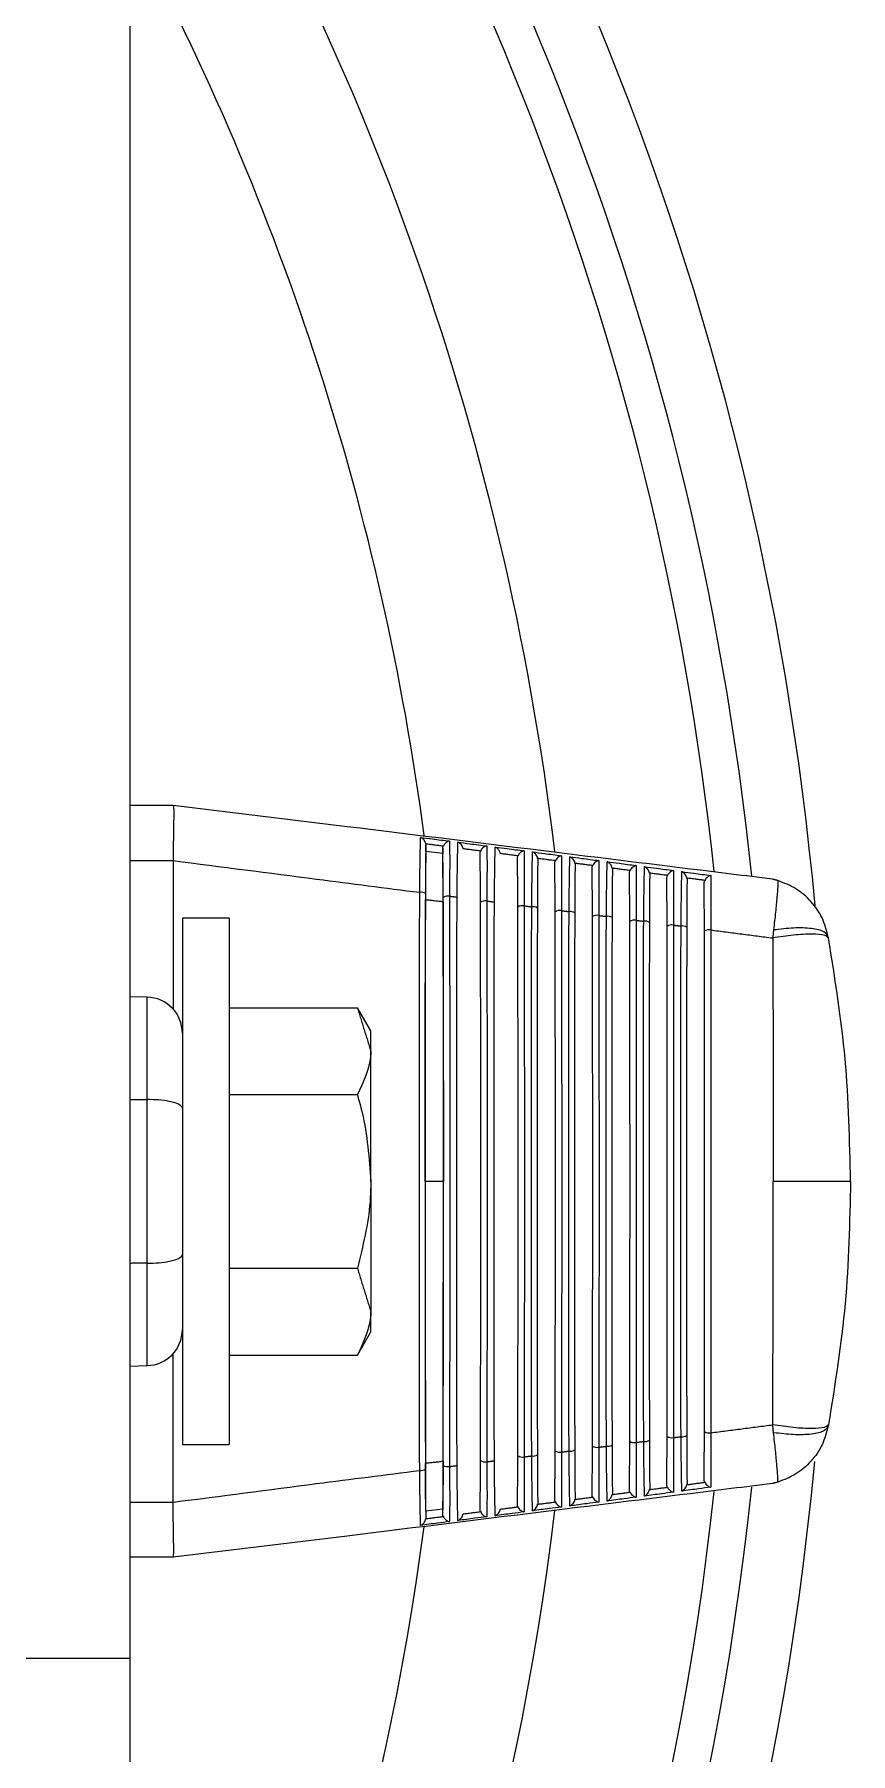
# Model space of a CAD drawing. Extents: x 11 to 120, y 2 to 94.
# Drawn here: x 117.741 to 119.097, y 39.568 to 42.426 of the extents above; entities that cross this region are included whole.
import ezdxf

# ---------------------------------------------------------------- set-up
doc = ezdxf.new("R2010")
doc.units = 0
doc.header["$MEASUREMENT"] = 0
doc.linetypes.add('SLD-Solid', pattern=[0])
doc.layers.add('OBJECT', color=7, linetype='CONTINUOUS')

msp = doc.modelspace()

# ---------------------------------------------------------------- linework, layer by layer
at = {"layer": 'OBJECT', "color": 7, "linetype": 'SLD-Solid', "lineweight": 15}
for p, q in [((117.8996, 48.6989), (117.8996, 39.7263)), ((117.9716, 41.1439), (117.8996, 41.1439)), ((117.9716, 41.1439), (117.9716, 41.1439)), ((118.2602, 41.1085), (117.9716, 41.1439)), ((118.391, 41.0674), (118.391, 41.0784)), ((118.4192, 41.0721), (118.4192, 41.0639)), ((117.8996, 41.0524), (117.9716, 41.0524)), ((117.9716, 41.0522), (117.9716, 40.8049)), ((118.4192, 41.0639), (118.391, 41.0674)), ((118.0646, 40.9564), (117.9866, 40.9564)), ((117.9866, 40.9564), (117.9866, 40.0814)), ((118.0646, 40.9564), (118.0646, 40.0814)), ((117.9282, 40.8252), (117.8996, 40.8259)), ((117.9282, 40.655), (117.9282, 40.8252)), ((118.0646, 40.8076), (118.2773, 40.8076)), ((118.2996, 40.7689), (118.2773, 40.8076)), ((118.2996, 40.7354), (118.2996, 40.7689)), ((118.2996, 40.5189), (118.2996, 40.7354)), ((117.9282, 40.3828), (117.9282, 40.655)), ((118.0646, 40.6632), (118.2773, 40.6632)), ((118.2996, 40.5189), (118.2996, 40.3024)), ((117.9282, 40.2127), (117.9282, 40.3828)), ((118.0646, 40.3746), (118.2773, 40.3746)), ((118.2996, 40.2689), (118.2996, 40.3024)), ((118.2773, 40.2302), (118.2996, 40.2689)), ((117.9716, 39.9856), (117.9716, 40.2329)), ((118.0646, 40.2302), (118.2773, 40.2302)), ((117.8996, 40.2119), (117.9282, 40.2127)), ((117.9866, 40.0814), (118.0646, 40.0814)), ((117.8996, 39.9855), (117.9716, 39.9855)), ((118.4192, 39.9739), (118.391, 39.9704)), ((118.391, 39.9704), (118.391, 39.9594)), ((118.4192, 39.9657), (118.4192, 39.9739)), ((118.2602, 39.9293), (117.9716, 39.8939)), ((117.9716, 39.8939), (117.8996, 39.8939)), ((117.9716, 39.8939), (117.9716, 39.8939)), ((117.7116, 39.7263), (117.8996, 39.7263)), ((117.8996, 39.7263), (117.8996, 39.5069))]:
    msp.add_line(p, q, dxfattribs=at)
for centre, radius, start, end in [((114.0116, 40.5189), 5.0469, 5.2128, 39.613), ((114.0116, 40.5189), 4.9469, 5.8957, 38.1921), ((114.0116, 40.5189), 4.8857, 6.053, 37.2704), ((114.0116, 40.5189), 4.6263, 6.8, 32.8163), ((114.0116, 40.5189), 4.4142, 7.4855, 28.2622), ((118.383, 40.9867), 0.0128, 54.9657, 99.4343), ((118.4278, 40.9786), 0.0146, 79.8673, 122.9847), ((118.4898, 40.9704), 0.0148, 79.9763, 122.5317), ((118.5518, 40.9622), 0.015, 80.0874, 122.0751), ((118.569, 40.9622), 0.0133, 56.3727, 99.1645), ((118.6138, 40.954), 0.0152, 80.2008, 121.6148), ((118.631, 40.954), 0.0135, 56.85, 99.0698), ((118.6757, 40.9458), 0.0154, 80.3164, 121.1508), ((118.693, 40.9459), 0.0136, 57.3315, 98.9726), ((118.7377, 40.9376), 0.0156, 80.4343, 120.683), ((118.7551, 40.9377), 0.0138, 57.8172, 98.8729), ((118.7997, 40.9294), 0.0158, 80.5544, 120.2115), ((118.8171, 40.9295), 0.014, 58.307, 98.7708), ((118.8617, 40.9211), 0.016, 80.6768, 119.7362), ((117.9266, 40.7652), 0.06, 0, 88.5), ((117.9266, 40.2726), 0.06, 271.5, 0), ((118.8617, 40.1167), 0.016, 240.2638, 279.3232), ((118.6138, 40.0838), 0.0152, 238.3852, 279.7992), ((118.631, 40.0838), 0.0135, 260.9302, 303.15), ((118.6757, 40.092), 0.0154, 238.8492, 279.6836), ((118.693, 40.092), 0.0136, 261.0274, 302.6685), ((118.7377, 40.1002), 0.0156, 239.317, 279.5657), ((118.7551, 40.1001), 0.0138, 261.1271, 302.1828), ((118.7997, 40.1084), 0.0158, 239.7885, 279.4456), ((118.8171, 40.1083), 0.014, 261.2292, 301.693), ((114.0116, 40.5189), 5.0469, 275.1971, 354.7076), ((118.4278, 40.0592), 0.0146, 237.0153, 280.1327), ((118.4898, 40.0674), 0.0148, 237.4683, 280.0237), ((118.5518, 40.0756), 0.015, 237.9249, 279.9126), ((118.569, 40.0756), 0.0133, 260.8355, 303.6273), ((118.383, 40.0511), 0.0128, 260.5657, 305.0343), ((114.0116, 40.5189), 4.9469, 275.8814, 354.1042), ((114.0116, 40.5189), 4.8857, 276.0436, 353.9454), ((114.0116, 40.5189), 4.6263, 276.797, 353.2042), ((114.0116, 40.5189), 4.4142, 277.4822, 352.5206)]:
    msp.add_arc(centre, radius, start, end, dxfattribs=at)
for centre, major_axis, start_param, end_param in [((118.4092, 40.5189), (0, 2.2176), 1.353401, 1.788192), ((118.401, 40.5189), (0, 2.217), 4.497874, 4.926904), ((118.463, 40.5189), (0, 2.2137), 4.501238, 4.923539), ((118.525, 40.5189), (0, 2.2105), 4.504611, 4.920167), ((118.5952, 40.5189), (0, 2.2078), 1.363514, 1.778079), ((118.587, 40.5189), (0, 2.2072), 4.507992, 4.916786), ((118.6572, 40.5189), (0, 2.2046), 1.366901, 1.774692), ((118.649, 40.5189), (0, 2.204), 4.511381, 4.913397), ((118.7192, 40.5189), (0, 2.2013), 1.370296, 1.771297), ((118.711, 40.5189), (0, 2.2007), 4.514778, 4.91), ((118.7812, 40.5189), (0, 2.1981), 1.373699, 1.767893), ((118.773, 40.5189), (0, 2.1975), 4.518183, 4.906595), ((118.8432, 40.5189), (0, 2.1948), 1.377111, 1.764481), ((118.835, 40.5189), (0, 2.1942), 4.521597, 4.903181)]:
    msp.add_ellipse(centre, major_axis=major_axis, ratio=0.008727, start_param=start_param, end_param=end_param, dxfattribs=at)
for points, knots in [([(117.9716, 41.1439), (117.9719, 41.1425), (117.9724, 41.1398), (117.9723, 41.119), (117.9715, 41.0893), (117.9716, 41.0644), (117.9716, 41.0524)], [0, 0, 0, 0, 0.253584, 0.507165, 0.760847, 1, 1, 1, 1]), ([(118.9667, 41.0212), (118.961, 41.0219), (118.9326, 41.0255), (118.8132, 41.0402), (118.5834, 41.0687), (118.3763, 41.0942), (118.2602, 41.1085)], [0, 0, 0, 0, 0.024148, 0.120739, 0.507103, 1, 1, 1, 1]), ([(118.3809, 40.9994), (118.3809, 41.0058), (118.3812, 41.0253), (118.3816, 41.0545), (118.382, 41.0775), (118.3822, 41.0874), (118.3823, 41.0901), (118.3823, 41.0908)], [0, 0, 0, 0, 0.147376, 0.444496, 0.741154, 0.940222, 1, 1, 1, 1]), ([(118.3823, 41.0908), (118.3889, 41.0899), (118.4049, 41.0878), (118.421, 41.0858), (118.4304, 41.0845)], [0, 0, 0, 0, 0.412557, 1, 1, 1, 1]), ([(118.3909, 41.0798), (118.3907, 41.0809), (118.3901, 41.0833), (118.3881, 41.0867), (118.3854, 41.0893), (118.3833, 41.0904), (118.3823, 41.0907), (118.3823, 41.0908)], [0, 0, 0, 0, 0.192792, 0.429646, 0.749305, 0.992256, 1, 1, 1, 1]), ([(118.391, 41.0784), (118.3909, 41.0735), (118.3907, 41.0638), (118.3904, 41.035), (118.3904, 41.0103), (118.3903, 40.9972)], [0, 0, 0, 0, 0.320862, 0.641681, 1, 1, 1, 1]), ([(118.3909, 41.0798), (118.3909, 41.0798), (118.3909, 41.0793), (118.391, 41.0789), (118.391, 41.0784)], [0, 0, 0, 0, 0.020265, 1, 1, 1, 1]), ([(118.4192, 41.0721), (118.4193, 41.0733), (118.4194, 41.0747), (118.4199, 41.0759), (118.42, 41.0761)], [0, 0, 0, 0, 0.904059, 1, 1, 1, 1]), ([(118.4199, 40.9908), (118.4198, 41.0027), (118.4198, 41.0264), (118.4195, 41.056), (118.4193, 41.0666), (118.4192, 41.0721)], [0, 0, 0, 0, 0.327832, 0.655734, 1, 1, 1, 1]), ([(118.4304, 41.0845), (118.4304, 41.0845), (118.4292, 41.0844), (118.4269, 41.0837), (118.4238, 41.0817), (118.4214, 41.079), (118.4204, 41.077), (118.42, 41.0761)], [0, 0, 0, 0, 0.007977, 0.2991, 0.602917, 0.800702, 1, 1, 1, 1]), ([(118.4304, 41.0845), (118.4304, 41.0839), (118.4305, 41.0816), (118.4306, 41.073), (118.4307, 41.0529), (118.4306, 41.023), (118.4304, 41.0015), (118.4304, 40.993)], [0, 0, 0, 0, 0.059553, 0.208066, 0.505163, 0.802607, 1, 1, 1, 1]), ([(118.4429, 40.9914), (118.4429, 40.9978), (118.4432, 41.0173), (118.4436, 41.0466), (118.444, 41.0694), (118.4442, 41.0793), (118.4443, 41.0821), (118.4443, 41.0827)], [0, 0, 0, 0, 0.148954, 0.449261, 0.7491, 0.940502, 1, 1, 1, 1]), ([(118.4443, 41.0827), (118.4509, 41.0819), (118.4669, 41.0798), (118.483, 41.0777), (118.4924, 41.0765)], [0, 0, 0, 0, 0.412528, 1, 1, 1, 1]), ([(118.4529, 41.0718), (118.4526, 41.0729), (118.4521, 41.0753), (118.4499, 41.0788), (118.4473, 41.0813), (118.4452, 41.0824), (118.4443, 41.0827), (118.4443, 41.0827)], [0, 0, 0, 0, 0.197188, 0.440796, 0.768919, 0.992188, 1, 1, 1, 1]), ([(118.4924, 41.0765), (118.4924, 41.0765), (118.4913, 41.0764), (118.489, 41.0757), (118.486, 41.0737), (118.4835, 41.071), (118.4825, 41.069), (118.482, 41.068)], [0, 0, 0, 0, 0.00806, 0.282725, 0.593802, 0.796123, 1, 1, 1, 1]), ([(118.4924, 41.0765), (118.4924, 41.0758), (118.4925, 41.0734), (118.4926, 41.0645), (118.4927, 41.044), (118.4926, 41.0142), (118.4924, 40.9931), (118.4924, 40.985)], [0, 0, 0, 0, 0.059276, 0.209421, 0.509831, 0.810598, 1, 1, 1, 1]), ([(118.5049, 40.9833), (118.505, 40.9898), (118.5052, 41.0093), (118.5056, 41.0386), (118.506, 41.0613), (118.5062, 41.0712), (118.5063, 41.074), (118.5063, 41.0747)], [0, 0, 0, 0, 0.150605, 0.454244, 0.75741, 0.940779, 1, 1, 1, 1]), ([(118.5063, 41.0747), (118.5129, 41.0738), (118.5289, 41.0717), (118.545, 41.0696), (118.5544, 41.0684)], [0, 0, 0, 0, 0.412497, 1, 1, 1, 1]), ([(118.5148, 41.0638), (118.5146, 41.0649), (118.514, 41.0673), (118.5118, 41.0708), (118.5091, 41.0733), (118.5071, 41.0744), (118.5063, 41.0747), (118.5063, 41.0747)], [0, 0, 0, 0, 0.201835, 0.452547, 0.789382, 0.992117, 1, 1, 1, 1]), ([(117.9716, 41.0522), (118.0509, 41.0419), (118.1873, 41.0243), (118.3238, 41.0067), (118.3809, 40.9994)], [0, 0, 0, 0, 0.581449, 1, 1, 1, 1]), ([(118.391, 41.0674), (118.3909, 41.0599), (118.3907, 41.0448), (118.3905, 41.0147), (118.3905, 40.9946), (118.3904, 40.9873)], [0, 0, 0, 0, 0.390004, 0.779955, 1, 1, 1, 1]), ([(118.4197, 40.9841), (118.4197, 40.997), (118.4196, 41.0229), (118.4194, 41.0493), (118.4193, 41.0602), (118.4192, 41.0639)], [0, 0, 0, 0, 0.396562, 0.793191, 1, 1, 1, 1]), ([(118.4812, 41.0639), (118.4813, 41.0651), (118.4814, 41.0666), (118.482, 41.0679), (118.482, 41.068)], [0, 0, 0, 0, 0.873708, 1, 1, 1, 1]), ([(118.4818, 40.9829), (118.4818, 40.9947), (118.4817, 41.0185), (118.4815, 41.0478), (118.4813, 41.0585), (118.4812, 41.0639)], [0, 0, 0, 0, 0.331872, 0.663815, 1, 1, 1, 1]), ([(118.5432, 41.0557), (118.5433, 41.0569), (118.5435, 41.0584), (118.544, 41.0598), (118.5441, 41.06)], [0, 0, 0, 0, 0.845441, 1, 1, 1, 1]), ([(118.5438, 40.9749), (118.5438, 40.9868), (118.5437, 41.0106), (118.5435, 41.0395), (118.5433, 41.0503), (118.5432, 41.0557)], [0, 0, 0, 0, 0.336123, 0.672318, 1, 1, 1, 1]), ([(118.5544, 41.0684), (118.5544, 41.0684), (118.5536, 41.0683), (118.5515, 41.0678), (118.5486, 41.066), (118.5457, 41.0632), (118.5446, 41.061), (118.5441, 41.06)], [0, 0, 0, 0, 0.00815, 0.206907, 0.537753, 0.791262, 1, 1, 1, 1]), ([(118.5544, 41.0684), (118.5544, 41.0677), (118.5545, 41.0651), (118.5546, 41.056), (118.5547, 41.0351), (118.5546, 41.0053), (118.5544, 40.9847), (118.5544, 40.977)], [0, 0, 0, 0, 0.059002, 0.210856, 0.514734, 0.81898, 1, 1, 1, 1]), ([(118.5669, 40.9753), (118.567, 40.9818), (118.5672, 41.0014), (118.5676, 41.0307), (118.568, 41.0531), (118.5682, 41.063), (118.5683, 41.0659), (118.5683, 41.0666)], [0, 0, 0, 0, 0.152333, 0.459461, 0.766109, 0.941054, 1, 1, 1, 1]), ([(118.5683, 41.0666), (118.5749, 41.0657), (118.5909, 41.0636), (118.607, 41.0615), (118.6164, 41.0603)], [0, 0, 0, 0, 0.412464, 1, 1, 1, 1]), ([(118.5768, 41.0557), (118.5765, 41.0568), (118.5759, 41.0593), (118.5736, 41.0628), (118.571, 41.0653), (118.569, 41.0663), (118.5683, 41.0666), (118.5683, 41.0666)], [0, 0, 0, 0, 0.206748, 0.464933, 0.810722, 0.992044, 1, 1, 1, 1]), ([(118.577, 41.0538), (118.5769, 41.0484), (118.5767, 41.0375), (118.5765, 41.0086), (118.5764, 40.9851), (118.5764, 40.9733)], [0, 0, 0, 0, 0.333137, 0.666224, 1, 1, 1, 1]), ([(118.5768, 41.0557), (118.5768, 41.0556), (118.5769, 41.055), (118.577, 41.0543), (118.577, 41.0538)], [0, 0, 0, 0, 0.214161, 1, 1, 1, 1]), ([(118.6052, 41.0474), (118.6053, 41.0487), (118.6055, 41.0502), (118.606, 41.0516), (118.6061, 41.0519)], [0, 0, 0, 0, 0.81911, 1, 1, 1, 1]), ([(118.6058, 40.9669), (118.6058, 40.9788), (118.6057, 41.0027), (118.6055, 41.0313), (118.6053, 41.0422), (118.6052, 41.0474)], [0, 0, 0, 0, 0.340601, 0.681276, 1, 1, 1, 1]), ([(118.6164, 41.0603), (118.6164, 41.0603), (118.6157, 41.0602), (118.6137, 41.0596), (118.6108, 41.058), (118.6079, 41.0551), (118.6067, 41.0529), (118.6061, 41.0519)], [0, 0, 0, 0, 0.008242, 0.187016, 0.525647, 0.786187, 1, 1, 1, 1]), ([(118.6164, 41.0603), (118.6164, 41.0595), (118.6165, 41.0568), (118.6166, 41.0474), (118.6166, 41.0261), (118.6165, 40.9965), (118.6164, 40.9762), (118.6163, 40.9689)], [0, 0, 0, 0, 0.058731, 0.212374, 0.519887, 0.827777, 1, 1, 1, 1]), ([(118.6289, 40.9673), (118.629, 40.9738), (118.6292, 40.9934), (118.6296, 41.0228), (118.63, 41.045), (118.6302, 41.0549), (118.6303, 41.0577), (118.6303, 41.0585)], [0, 0, 0, 0, 0.154143, 0.464926, 0.775223, 0.941326, 1, 1, 1, 1]), ([(118.6303, 41.0585), (118.6369, 41.0576), (118.6529, 41.0555), (118.669, 41.0534), (118.6784, 41.0521)], [0, 0, 0, 0, 0.41243, 1, 1, 1, 1]), ([(118.6388, 41.0476), (118.6385, 41.0488), (118.6378, 41.0513), (118.6354, 41.0548), (118.6328, 41.0572), (118.6309, 41.0582), (118.6303, 41.0584), (118.6303, 41.0585)], [0, 0, 0, 0, 0.211945, 0.477991, 0.832968, 0.991967, 1, 1, 1, 1]), ([(118.639, 41.0456), (118.6389, 41.0399), (118.6387, 41.0287), (118.6385, 40.9997), (118.6384, 40.9766), (118.6384, 40.9653)], [0, 0, 0, 0, 0.337675, 0.675297, 1, 1, 1, 1]), ([(118.6388, 41.0476), (118.6388, 41.0475), (118.6389, 41.0468), (118.639, 41.0461), (118.639, 41.0456)], [0, 0, 0, 0, 0.25744, 1, 1, 1, 1]), ([(118.6672, 41.0391), (118.6673, 41.0404), (118.6675, 41.042), (118.6681, 41.0435), (118.6682, 41.0438)], [0, 0, 0, 0, 0.794582, 1, 1, 1, 1]), ([(118.6784, 41.0521), (118.6784, 41.0521), (118.6777, 41.052), (118.6758, 41.0515), (118.673, 41.0499), (118.67, 41.047), (118.6688, 41.0448), (118.6682, 41.0438)], [0, 0, 0, 0, 0.008339, 0.166404, 0.51297, 0.780848, 1, 1, 1, 1]), ([(118.6784, 41.0521), (118.6784, 41.0513), (118.6785, 41.0485), (118.6786, 41.0388), (118.6786, 41.017), (118.6785, 40.9875), (118.6784, 40.9677), (118.6783, 40.9609)], [0, 0, 0, 0, 0.058463, 0.213983, 0.525307, 0.837021, 1, 1, 1, 1]), ([(118.6909, 40.9593), (118.691, 40.9658), (118.6912, 40.9854), (118.6916, 41.0148), (118.692, 41.0368), (118.6922, 41.0467), (118.6923, 41.0495), (118.6923, 41.0503)], [0, 0, 0, 0, 0.156042, 0.470658, 0.784781, 0.941595, 1, 1, 1, 1]), ([(118.6923, 41.0503), (118.6989, 41.0494), (118.7149, 41.0473), (118.731, 41.0452), (118.7404, 41.0439)], [0, 0, 0, 0, 0.412394, 1, 1, 1, 1]), ([(118.7008, 41.0395), (118.7004, 41.0406), (118.6997, 41.0432), (118.6973, 41.0468), (118.6947, 41.0491), (118.6929, 41.05), (118.6923, 41.0503), (118.6923, 41.0503)], [0, 0, 0, 0, 0.217446, 0.491759, 0.85615, 0.991886, 1, 1, 1, 1]), ([(118.7404, 41.0439), (118.7404, 41.0439), (118.7398, 41.0438), (118.738, 41.0433), (118.7352, 41.0417), (118.7321, 41.0389), (118.7309, 41.0366), (118.7303, 41.0356)], [0, 0, 0, 0, 0.00844, 0.145047, 0.499694, 0.77523, 1, 1, 1, 1]), ([(118.7404, 41.0439), (118.7404, 41.0431), (118.7405, 41.0402), (118.7406, 41.0301), (118.7406, 41.0079), (118.7405, 40.9786), (118.7404, 40.9592), (118.7403, 40.9529)], [0, 0, 0, 0, 0.058198, 0.215687, 0.531014, 0.846742, 1, 1, 1, 1]), ([(118.6678, 40.9589), (118.6678, 40.9709), (118.6677, 40.9947), (118.6675, 41.023), (118.6673, 41.0339), (118.6672, 41.0391)], [0, 0, 0, 0, 0.345325, 0.690725, 1, 1, 1, 1]), ([(118.701, 41.0373), (118.7009, 41.0314), (118.7007, 41.0198), (118.7005, 40.9908), (118.7004, 40.9682), (118.7004, 40.9573)], [0, 0, 0, 0, 0.342466, 0.684876, 1, 1, 1, 1]), ([(118.7008, 41.0395), (118.7008, 41.0393), (118.7009, 41.0385), (118.701, 41.0378), (118.701, 41.0373)], [0, 0, 0, 0, 0.293665, 1, 1, 1, 1]), ([(118.7292, 41.0307), (118.7293, 41.032), (118.7295, 41.0337), (118.7301, 41.0353), (118.7303, 41.0356)], [0, 0, 0, 0, 0.771743, 1, 1, 1, 1]), ([(118.7298, 40.951), (118.7298, 40.9629), (118.7297, 40.9868), (118.7295, 41.0148), (118.7293, 41.0257), (118.7292, 41.0307)], [0, 0, 0, 0, 0.350315, 0.700707, 1, 1, 1, 1]), ([(118.7529, 40.9513), (118.753, 40.9578), (118.7532, 40.9774), (118.7536, 41.0069), (118.754, 41.0287), (118.7542, 41.0384), (118.7543, 41.0413), (118.7543, 41.0421)], [0, 0, 0, 0, 0.158035, 0.476676, 0.794816, 0.941861, 1, 1, 1, 1]), ([(118.7543, 41.0421), (118.7609, 41.0412), (118.7769, 41.039), (118.793, 41.0369), (118.8024, 41.0357)], [0, 0, 0, 0, 0.412356, 1, 1, 1, 1]), ([(118.7627, 41.0313), (118.7624, 41.0325), (118.7616, 41.0351), (118.7591, 41.0387), (118.7565, 41.0409), (118.7548, 41.0418), (118.7543, 41.042), (118.7543, 41.0421)], [0, 0, 0, 0, 0.223273, 0.506281, 0.880299, 0.991802, 1, 1, 1, 1]), ([(118.763, 41.0289), (118.7629, 41.0229), (118.7627, 41.0109), (118.7625, 40.9819), (118.7624, 40.9597), (118.7624, 40.9493)], [0, 0, 0, 0, 0.347531, 0.695003, 1, 1, 1, 1]), ([(118.7627, 41.0313), (118.7628, 41.0311), (118.7629, 41.0303), (118.763, 41.0294), (118.763, 41.0289)], [0, 0, 0, 0, 0.324163, 1, 1, 1, 1]), ([(118.7912, 41.0223), (118.7913, 41.0237), (118.7915, 41.0254), (118.7922, 41.027), (118.7924, 41.0274)], [0, 0, 0, 0, 0.750494, 1, 1, 1, 1]), ([(118.7918, 40.943), (118.7917, 40.9549), (118.7917, 40.9788), (118.7915, 41.0065), (118.7913, 41.0174), (118.7912, 41.0223)], [0, 0, 0, 0, 0.355595, 0.711266, 1, 1, 1, 1]), ([(118.8024, 41.0357), (118.8024, 41.0356), (118.8019, 41.0356), (118.8002, 41.0351), (118.7974, 41.0336), (118.7943, 41.0307), (118.793, 41.0284), (118.7924, 41.0274)], [0, 0, 0, 0, 0.008547, 0.122921, 0.485786, 0.769314, 1, 1, 1, 1]), ([(118.8024, 41.0357), (118.8024, 41.0348), (118.8025, 41.0317), (118.8026, 41.0214), (118.8026, 40.9988), (118.8025, 40.9696), (118.8023, 40.9507), (118.8023, 40.9449)], [0, 0, 0, 0, 0.057936, 0.217495, 0.537029, 0.856977, 1, 1, 1, 1]), ([(118.815, 40.9433), (118.815, 40.9498), (118.8153, 40.9694), (118.8156, 40.999), (118.816, 41.0205), (118.8162, 41.0302), (118.8163, 41.033), (118.8163, 41.0338)], [0, 0, 0, 0, 0.16013, 0.483001, 0.805363, 0.942123, 1, 1, 1, 1]), ([(118.8163, 41.0338), (118.8229, 41.0329), (118.8389, 41.0308), (118.855, 41.0286), (118.8644, 41.0273)], [0, 0, 0, 0, 0.412316, 1, 1, 1, 1]), ([(118.8247, 41.0231), (118.8243, 41.0243), (118.8235, 41.0269), (118.8209, 41.0306), (118.8183, 41.0327), (118.8167, 41.0336), (118.8163, 41.0338), (118.8163, 41.0338)], [0, 0, 0, 0, 0.229448, 0.521602, 0.905447, 0.991713, 1, 1, 1, 1]), ([(118.825, 41.0205), (118.8249, 41.0143), (118.8247, 41.0019), (118.8245, 40.9729), (118.8245, 40.9512), (118.8244, 40.9414)], [0, 0, 0, 0, 0.352894, 0.705727, 1, 1, 1, 1]), ([(118.8247, 41.0231), (118.8247, 41.0228), (118.8249, 41.0219), (118.825, 41.0211), (118.825, 41.0205)], [0, 0, 0, 0, 0.349939, 1, 1, 1, 1]), ([(118.8532, 41.0139), (118.8533, 41.0152), (118.8535, 41.0171), (118.8542, 41.0187), (118.8544, 41.0192)], [0, 0, 0, 0, 0.73075, 1, 1, 1, 1]), ([(118.8538, 40.935), (118.8537, 40.947), (118.8537, 40.9709), (118.8535, 40.9982), (118.8533, 41.0091), (118.8532, 41.0139)], [0, 0, 0, 0, 0.361189, 0.722456, 1, 1, 1, 1]), ([(118.8644, 41.0273), (118.8644, 41.0273), (118.864, 41.0273), (118.8623, 41.0268), (118.8596, 41.0253), (118.8564, 41.0225), (118.8551, 41.0202), (118.8544, 41.0192)], [0, 0, 0, 0, 0.008659, 0.099997, 0.471213, 0.763081, 1, 1, 1, 1]), ([(118.8644, 41.0273), (118.8644, 41.0265), (118.8645, 41.0233), (118.8646, 41.0126), (118.8646, 40.9896), (118.8645, 40.9606), (118.8643, 40.9422), (118.8643, 40.9369)], [0, 0, 0, 0, 0.057678, 0.219414, 0.543377, 0.867765, 1, 1, 1, 1]), ([(118.3809, 40.0384), (118.3808, 40.045), (118.3808, 40.0775), (118.3805, 40.2153), (118.3804, 40.4391), (118.3804, 40.7293), (118.3807, 40.9089), (118.3809, 40.9994)], [0, 0, 0, 0, 0.020664, 0.10333, 0.434805, 0.715264, 1, 1, 1, 1]), ([(118.39, 40.5189), (118.39, 40.5977), (118.3901, 40.7552), (118.3903, 40.91), (118.3904, 40.9873)], [0, 0, 0, 0, 0.500491, 1, 1, 1, 1]), ([(118.4304, 40.993), (118.4304, 40.9864), (118.4305, 40.9539), (118.4307, 40.816), (118.4309, 40.5943), (118.4308, 40.3085), (118.4305, 40.1332), (118.4304, 40.0448)], [0, 0, 0, 0, 0.020946, 0.104745, 0.440757, 0.718361, 1, 1, 1, 1]), ([(118.4429, 40.0465), (118.4429, 40.053), (118.4428, 40.0856), (118.4426, 40.2234), (118.4424, 40.4446), (118.4425, 40.7293), (118.4427, 40.9036), (118.4429, 40.9914)], [0, 0, 0, 0, 0.021019, 0.105105, 0.442277, 0.719147, 1, 1, 1, 1]), ([(118.4197, 40.9841), (118.4199, 40.8908), (118.4201, 40.7369), (118.4202, 40.5805), (118.4202, 40.5189)], [0, 0, 0, 0, 0.605766, 1, 1, 1, 1]), ([(118.4924, 40.985), (118.4924, 40.9784), (118.4924, 40.9458), (118.4927, 40.8079), (118.4928, 40.5888), (118.4928, 40.3085), (118.4925, 40.1384), (118.4924, 40.0528)], [0, 0, 0, 0, 0.021311, 0.106567, 0.448429, 0.72234, 1, 1, 1, 1]), ([(118.5049, 40.0545), (118.5049, 40.061), (118.5048, 40.0936), (118.5046, 40.2316), (118.5044, 40.4502), (118.5045, 40.7293), (118.5047, 40.8983), (118.5049, 40.9833)], [0, 0, 0, 0, 0.021386, 0.106942, 0.450006, 0.723153, 1, 1, 1, 1]), ([(118.5544, 40.977), (118.5544, 40.9704), (118.5544, 40.9378), (118.5546, 40.7997), (118.5548, 40.5832), (118.5547, 40.3085), (118.5545, 40.1438), (118.5544, 40.0609)], [0, 0, 0, 0, 0.021688, 0.108454, 0.456371, 0.726448, 1, 1, 1, 1]), ([(118.5669, 40.0625), (118.5669, 40.069), (118.5668, 40.1016), (118.5666, 40.2397), (118.5664, 40.4557), (118.5665, 40.7293), (118.5668, 40.893), (118.5669, 40.9753)], [0, 0, 0, 0, 0.021766, 0.108843, 0.458007, 0.72729, 1, 1, 1, 1]), ([(118.6163, 40.9689), (118.6164, 40.9624), (118.6164, 40.9297), (118.6166, 40.7916), (118.6168, 40.5777), (118.6167, 40.3085), (118.6165, 40.1491), (118.6163, 40.0689)], [0, 0, 0, 0, 0.022079, 0.110408, 0.464595, 0.730691, 1, 1, 1, 1]), ([(118.6289, 40.0705), (118.6289, 40.077), (118.6288, 40.1097), (118.6286, 40.2478), (118.6285, 40.4612), (118.6285, 40.7293), (118.6288, 40.8877), (118.6289, 40.9673)], [0, 0, 0, 0, 0.02216, 0.110811, 0.466294, 0.731564, 1, 1, 1, 1]), ([(118.6783, 40.9609), (118.6783, 40.9544), (118.6784, 40.9217), (118.6786, 40.7835), (118.6788, 40.5722), (118.6787, 40.3085), (118.6784, 40.1544), (118.6783, 40.0769)], [0, 0, 0, 0, 0.022484, 0.112433, 0.473117, 0.735079, 1, 1, 1, 1]), ([(118.6909, 40.0785), (118.6909, 40.085), (118.6909, 40.1177), (118.6906, 40.2559), (118.6905, 40.4668), (118.6906, 40.7293), (118.6908, 40.8824), (118.6909, 40.9593)], [0, 0, 0, 0, 0.022568, 0.112852, 0.474884, 0.735984, 1, 1, 1, 1]), ([(118.7403, 40.9529), (118.7403, 40.9464), (118.7404, 40.9137), (118.7406, 40.7754), (118.7407, 40.5667), (118.7406, 40.3085), (118.7404, 40.1597), (118.7403, 40.0849)], [0, 0, 0, 0, 0.022904, 0.114532, 0.481954, 0.739618, 1, 1, 1, 1]), ([(118.7529, 40.0865), (118.7529, 40.0931), (118.7529, 40.1258), (118.7527, 40.2641), (118.7525, 40.4723), (118.7526, 40.7293), (118.7528, 40.877), (118.7529, 40.9513)], [0, 0, 0, 0, 0.022991, 0.114968, 0.483791, 0.740558, 1, 1, 1, 1]), ([(118.8023, 40.9449), (118.8023, 40.9384), (118.8024, 40.9056), (118.8026, 40.7673), (118.8027, 40.5611), (118.8026, 40.3085), (118.8024, 40.165), (118.8023, 40.0929)], [0, 0, 0, 0, 0.023339, 0.11671, 0.491124, 0.744318, 1, 1, 1, 1]), ([(118.815, 40.0945), (118.8149, 40.1011), (118.8149, 40.1338), (118.8147, 40.2722), (118.8146, 40.4778), (118.8146, 40.7293), (118.8148, 40.8717), (118.815, 40.9433)], [0, 0, 0, 0, 0.02343, 0.117164, 0.493036, 0.745294, 1, 1, 1, 1]), ([(118.8643, 40.9369), (118.8643, 40.9304), (118.8643, 40.8976), (118.8645, 40.7592), (118.8647, 40.5556), (118.8646, 40.3085), (118.8644, 40.1703), (118.8643, 40.1009)], [0, 0, 0, 0, 0.023792, 0.118973, 0.500646, 0.749188, 1, 1, 1, 1]), ([(119.06, 40.9232), (119.0584, 40.925), (119.0551, 40.9287), (119.0337, 40.9304), (119.003, 40.9289), (118.9789, 40.9253), (118.9672, 40.9236)], [0, 0, 0, 0, 0.24117, 0.5, 0.75883, 1, 1, 1, 1]), ([(119.0595, 40.9256), (119.0578, 40.9286), (119.0542, 40.9347), (119.0331, 40.9398), (119.0033, 40.9409), (118.9799, 40.9381), (118.9686, 40.9368)], [0, 0, 0, 0, 0.241561, 0.5, 0.758439, 1, 1, 1, 1]), ([(118.9672, 40.9236), (118.9675, 40.8571), (118.9681, 40.723), (118.9682, 40.5873), (118.9682, 40.5189)], [0, 0, 0, 0, 0.496376, 1, 1, 1, 1]), ([(118.2996, 40.7354), (118.2996, 40.7337), (118.2993, 40.7093), (118.2879, 40.6854), (118.2773, 40.6632)], [0, 0, 0, 0, 0.070214, 1, 1, 1, 1]), ([(117.9866, 40.6402), (117.9866, 40.6402), (117.9866, 40.6414), (117.9853, 40.6442), (117.9786, 40.6484), (117.9653, 40.652), (117.948, 40.6545), (117.9348, 40.6548), (117.9282, 40.655)], [0, 0, 0, 0, 0.004673, 0.146673, 0.365341, 0.578501, 0.789207, 1, 1, 1, 1]), ([(118.2773, 40.6632), (118.28, 40.6533), (118.2932, 40.6063), (118.2968, 40.5575), (118.2996, 40.5189)], [0, 0, 0, 0, 0.211001, 1, 1, 1, 1]), ([(118.2996, 40.5189), (118.2994, 40.5076), (118.2983, 40.4587), (118.2864, 40.4111), (118.2773, 40.3746)], [0, 0, 0, 0, 0.231849, 1, 1, 1, 1]), ([(118.39, 40.5189), (118.39, 40.4401), (118.3901, 40.2826), (118.3903, 40.1278), (118.3904, 40.0505)], [0, 0, 0, 0, 0.500491, 1, 1, 1, 1]), ([(118.4197, 40.0537), (118.4199, 40.147), (118.4201, 40.301), (118.4202, 40.4573), (118.4202, 40.5189)], [0, 0, 0, 0, 0.605766, 1, 1, 1, 1]), ([(118.9672, 40.1142), (118.9675, 40.1807), (118.9681, 40.3148), (118.9682, 40.4505), (118.9682, 40.5189)], [0, 0, 0, 0, 0.496376, 1, 1, 1, 1]), ([(119.0966, 40.5189), (119.0948, 40.5189), (119.0912, 40.5189), (119.0617, 40.5189), (119.0187, 40.5189), (118.9846, 40.5189), (118.9682, 40.5189)], [0, 0, 0, 0, 0.240773, 0.5, 0.759227, 1, 1, 1, 1]), ([(117.9282, 40.3828), (117.9348, 40.383), (117.948, 40.3833), (117.9653, 40.3858), (117.9786, 40.3894), (117.9853, 40.3936), (117.9866, 40.3964), (117.9866, 40.3976), (117.9866, 40.3976)], [0, 0, 0, 0, 0.210793, 0.421499, 0.634659, 0.853327, 0.995327, 1, 1, 1, 1]), ([(118.2996, 40.3024), (118.2996, 40.3007), (118.2993, 40.2763), (118.2879, 40.2524), (118.2773, 40.2302)], [0, 0, 0, 0, 0.070214, 1, 1, 1, 1]), ([(118.8532, 40.0239), (118.8533, 40.0303), (118.8535, 40.0431), (118.8537, 40.0721), (118.8537, 40.0934), (118.8538, 40.1028)], [0, 0, 0, 0, 0.357964, 0.715857, 1, 1, 1, 1]), ([(118.8643, 40.1009), (118.8643, 40.0944), (118.8645, 40.0747), (118.8646, 40.045), (118.8645, 40.0237), (118.8644, 40.014), (118.8644, 40.0113), (118.8644, 40.0105)], [0, 0, 0, 0, 0.161729, 0.488573, 0.814943, 0.942319, 1, 1, 1, 1]), ([(119.06, 40.1146), (119.0584, 40.1128), (119.0551, 40.1091), (119.0337, 40.1074), (119.003, 40.1089), (118.9789, 40.1125), (118.9672, 40.1142)], [0, 0, 0, 0, 0.24117, 0.5, 0.75883, 1, 1, 1, 1]), ([(119.0595, 40.1122), (119.0578, 40.1092), (119.0542, 40.1031), (119.0331, 40.098), (119.0033, 40.0969), (118.9799, 40.0997), (118.9686, 40.101)], [0, 0, 0, 0, 0.241561, 0.5, 0.758439, 1, 1, 1, 1]), ([(118.6052, 39.9904), (118.6053, 39.996), (118.6055, 40.0073), (118.6057, 40.0363), (118.6058, 40.0595), (118.6058, 40.0709)], [0, 0, 0, 0, 0.337221, 0.67438, 1, 1, 1, 1]), ([(118.6384, 40.0725), (118.6384, 40.0606), (118.6385, 40.0369), (118.6387, 40.0083), (118.6389, 39.9975), (118.639, 39.9922)], [0, 0, 0, 0, 0.340986, 0.682054, 1, 1, 1, 1]), ([(118.6672, 39.9987), (118.6673, 40.0045), (118.6675, 40.0161), (118.6677, 40.0452), (118.6678, 40.0679), (118.6678, 40.0789)], [0, 0, 0, 0, 0.341978, 0.683892, 1, 1, 1, 1]), ([(118.6783, 40.0769), (118.6784, 40.0704), (118.6785, 40.0508), (118.6786, 40.0213), (118.6786, 39.9992), (118.6785, 39.9893), (118.6784, 39.9865), (118.6784, 39.9857)], [0, 0, 0, 0, 0.155511, 0.469779, 0.783591, 0.941534, 1, 1, 1, 1]), ([(118.6923, 39.9875), (118.6923, 39.9883), (118.6922, 39.9911), (118.692, 40.0009), (118.6916, 40.0227), (118.6912, 40.0521), (118.691, 40.0718), (118.6909, 40.0785)], [0, 0, 0, 0, 0.058402, 0.214452, 0.526193, 0.838268, 1, 1, 1, 1]), ([(118.7004, 40.0805), (118.7004, 40.0686), (118.7005, 40.0448), (118.7007, 40.0166), (118.7009, 40.0057), (118.701, 40.0006)], [0, 0, 0, 0, 0.345761, 0.691605, 1, 1, 1, 1]), ([(118.7292, 40.0071), (118.7293, 40.0131), (118.7295, 40.0251), (118.7297, 40.0541), (118.7298, 40.0764), (118.7298, 40.0868)], [0, 0, 0, 0, 0.347005, 0.693943, 1, 1, 1, 1]), ([(118.7403, 40.0849), (118.7404, 40.0784), (118.7405, 40.0588), (118.7406, 40.0292), (118.7406, 40.0073), (118.7405, 39.9975), (118.7404, 39.9947), (118.7404, 39.9939)], [0, 0, 0, 0, 0.157481, 0.475733, 0.793524, 0.941799, 1, 1, 1, 1]), ([(118.7543, 39.9958), (118.7543, 39.9965), (118.7542, 39.9995), (118.754, 40.0096), (118.7536, 40.0318), (118.7532, 40.061), (118.753, 40.0803), (118.7529, 40.0865)], [0, 0, 0, 0, 0.058136, 0.216179, 0.531949, 0.848067, 1, 1, 1, 1]), ([(118.7624, 40.0885), (118.7624, 40.0766), (118.7625, 40.0527), (118.7627, 40.0249), (118.7629, 40.0139), (118.763, 40.0089)], [0, 0, 0, 0, 0.350806, 0.701696, 1, 1, 1, 1]), ([(118.7912, 40.0155), (118.7913, 40.0217), (118.7915, 40.034), (118.7917, 40.0631), (118.7917, 40.0849), (118.7918, 40.0948)], [0, 0, 0, 0, 0.352325, 0.704581, 1, 1, 1, 1]), ([(118.8023, 40.0929), (118.8023, 40.0864), (118.8025, 40.0668), (118.8026, 40.0371), (118.8026, 40.0155), (118.8025, 40.0058), (118.8024, 40.003), (118.8024, 40.0022)], [0, 0, 0, 0, 0.159551, 0.48199, 0.803962, 0.942061, 1, 1, 1, 1]), ([(118.8163, 40.004), (118.8163, 40.0048), (118.8162, 40.0079), (118.816, 40.0183), (118.8156, 40.0409), (118.8152, 40.07), (118.815, 40.0888), (118.815, 40.0945)], [0, 0, 0, 0, 0.057873, 0.218011, 0.538018, 0.858388, 1, 1, 1, 1]), ([(118.8244, 40.0965), (118.8245, 40.0845), (118.8245, 40.0607), (118.8247, 40.0332), (118.8249, 40.0222), (118.825, 40.0173)], [0, 0, 0, 0, 0.356145, 0.712376, 1, 1, 1, 1]), ([(118.391, 39.9704), (118.3909, 39.9779), (118.3907, 39.993), (118.3905, 40.0231), (118.3905, 40.0432), (118.3904, 40.0505)], [0, 0, 0, 0, 0.390004, 0.779955, 1, 1, 1, 1]), ([(118.4197, 40.0537), (118.4197, 40.0408), (118.4196, 40.0149), (118.4194, 39.9885), (118.4193, 39.9776), (118.4192, 39.9739)], [0, 0, 0, 0, 0.396562, 0.793191, 1, 1, 1, 1]), ([(118.4192, 39.9657), (118.4193, 39.9708), (118.4195, 39.9809), (118.4198, 40.0098), (118.4198, 40.0343), (118.4199, 40.047)], [0, 0, 0, 0, 0.324373, 0.64869, 1, 1, 1, 1]), ([(118.4304, 40.0448), (118.4304, 40.0384), (118.4306, 40.0188), (118.4307, 39.9896), (118.4306, 39.9667), (118.4305, 39.9567), (118.4304, 39.9539), (118.4304, 39.9533)], [0, 0, 0, 0, 0.148503, 0.448596, 0.748256, 0.940444, 1, 1, 1, 1]), ([(118.4443, 39.9551), (118.4443, 39.9557), (118.4442, 39.958), (118.444, 39.9666), (118.4436, 39.9867), (118.4432, 40.0165), (118.443, 40.0379), (118.4429, 40.0465)], [0, 0, 0, 0, 0.059495, 0.208459, 0.505892, 0.803608, 1, 1, 1, 1]), ([(118.4812, 39.9739), (118.4813, 39.9792), (118.4815, 39.9896), (118.4817, 40.0186), (118.4818, 40.0427), (118.4818, 40.0549)], [0, 0, 0, 0, 0.328437, 0.656814, 1, 1, 1, 1]), ([(118.4924, 40.0528), (118.4924, 40.0464), (118.4926, 40.0268), (118.4927, 39.9975), (118.4926, 39.9748), (118.4925, 39.9648), (118.4924, 39.962), (118.4924, 39.9613)], [0, 0, 0, 0, 0.150136, 0.453531, 0.756488, 0.940721, 1, 1, 1, 1]), ([(118.5063, 39.9631), (118.5063, 39.9638), (118.5062, 39.9663), (118.506, 39.9751), (118.5056, 39.9956), (118.5052, 40.0254), (118.505, 40.0464), (118.5049, 40.0545)], [0, 0, 0, 0, 0.059218, 0.209832, 0.510595, 0.811653, 1, 1, 1, 1]), ([(118.5432, 39.9821), (118.5433, 39.9876), (118.5435, 39.9984), (118.5437, 40.0275), (118.5438, 40.0511), (118.5438, 40.0629)], [0, 0, 0, 0, 0.332714, 0.665366, 1, 1, 1, 1]), ([(118.5544, 40.0609), (118.5544, 40.0544), (118.5545, 40.0348), (118.5547, 40.0054), (118.5546, 39.9829), (118.5545, 39.973), (118.5544, 39.9701), (118.5544, 39.9694)], [0, 0, 0, 0, 0.151845, 0.458695, 0.765103, 0.940995, 1, 1, 1, 1]), ([(118.5683, 39.9712), (118.5683, 39.9719), (118.5682, 39.9745), (118.568, 39.9837), (118.5676, 40.0046), (118.5672, 40.0343), (118.567, 40.0548), (118.5669, 40.0625)], [0, 0, 0, 0, 0.058943, 0.211285, 0.515535, 0.820092, 1, 1, 1, 1]), ([(118.5764, 40.0645), (118.5764, 40.0527), (118.5765, 40.0289), (118.5767, 40.0001), (118.5769, 39.9893), (118.577, 39.984)], [0, 0, 0, 0, 0.336461, 0.673003, 1, 1, 1, 1]), ([(118.6163, 40.0689), (118.6164, 40.0624), (118.6165, 40.0428), (118.6166, 40.0133), (118.6166, 39.991), (118.6165, 39.9811), (118.6164, 39.9783), (118.6164, 39.9775)], [0, 0, 0, 0, 0.153635, 0.464106, 0.774128, 0.941266, 1, 1, 1, 1]), ([(118.6303, 39.9794), (118.6303, 39.9801), (118.6302, 39.9828), (118.63, 39.9923), (118.6296, 40.0136), (118.6292, 40.0431), (118.629, 40.0633), (118.6289, 40.0705)], [0, 0, 0, 0, 0.058671, 0.212823, 0.520728, 0.828954, 1, 1, 1, 1]), ([(117.9716, 39.9856), (118.0509, 39.9959), (118.1873, 40.0135), (118.3238, 40.0311), (118.3809, 40.0384)], [0, 0, 0, 0, 0.581449, 1, 1, 1, 1]), ([(118.9667, 40.0166), (118.961, 40.0159), (118.9326, 40.0123), (118.8132, 39.9976), (118.5834, 39.9691), (118.3763, 39.9436), (118.2602, 39.9293)], [0, 0, 0, 0, 0.024148, 0.120739, 0.507103, 1, 1, 1, 1]), ([(118.3823, 39.947), (118.3823, 39.9477), (118.3822, 39.9499), (118.382, 39.9581), (118.3816, 39.9779), (118.3812, 40.0077), (118.381, 40.0295), (118.3809, 40.0384)], [0, 0, 0, 0, 0.059775, 0.207161, 0.501412, 0.795934, 1, 1, 1, 1]), ([(118.3903, 40.0406), (118.3904, 40.0288), (118.3904, 40.0051), (118.3907, 39.9754), (118.3909, 39.9649), (118.391, 39.9594)], [0, 0, 0, 0, 0.324207, 0.64849, 1, 1, 1, 1]), ([(118.7924, 40.0104), (118.7923, 40.0105), (118.7917, 40.0118), (118.7913, 40.0135), (118.7912, 40.0151), (118.7912, 40.0155)], [0, 0, 0, 0, 0.097628, 0.793536, 1, 1, 1, 1]), ([(118.8163, 40.004), (118.8163, 40.004), (118.8167, 40.0042), (118.8183, 40.0051), (118.8209, 40.0072), (118.8235, 40.0109), (118.8243, 40.0135), (118.8247, 40.0147)], [0, 0, 0, 0, 0.008287, 0.094553, 0.478398, 0.770552, 1, 1, 1, 1]), ([(118.8544, 40.0186), (118.8544, 40.0188), (118.8537, 40.0201), (118.8533, 40.0219), (118.8532, 40.0235), (118.8532, 40.0239)], [0, 0, 0, 0, 0.112372, 0.784075, 1, 1, 1, 1]), ([(118.8544, 40.0186), (118.8551, 40.0176), (118.8564, 40.0153), (118.8596, 40.0125), (118.8623, 40.011), (118.864, 40.0105), (118.8644, 40.0105), (118.8644, 40.0105)], [0, 0, 0, 0, 0.236919, 0.528787, 0.900003, 0.991341, 1, 1, 1, 1]), ([(117.9716, 39.8939), (117.9719, 39.8953), (117.9724, 39.898), (117.9723, 39.9188), (117.9715, 39.9485), (117.9716, 39.9734), (117.9716, 39.9855)], [0, 0, 0, 0, 0.253584, 0.507165, 0.760847, 1, 1, 1, 1]), ([(118.6061, 39.9859), (118.6061, 39.986), (118.6056, 39.9871), (118.6053, 39.9887), (118.6052, 39.9901), (118.6052, 39.9904)], [0, 0, 0, 0, 0.043931, 0.819919, 1, 1, 1, 1]), ([(118.6061, 39.9859), (118.6067, 39.9849), (118.6079, 39.9827), (118.6107, 39.9799), (118.6137, 39.9782), (118.6156, 39.9776), (118.6164, 39.9775), (118.6164, 39.9775)], [0, 0, 0, 0, 0.211698, 0.471304, 0.809147, 0.991758, 1, 1, 1, 1]), ([(118.6303, 39.9794), (118.6303, 39.9794), (118.6309, 39.9796), (118.6328, 39.9806), (118.6354, 39.983), (118.6378, 39.9865), (118.6385, 39.989), (118.6388, 39.9902)], [0, 0, 0, 0, 0.008033, 0.167032, 0.522009, 0.788055, 1, 1, 1, 1]), ([(118.6784, 39.9857), (118.6718, 39.9848), (118.6557, 39.9827), (118.6397, 39.9806), (118.6303, 39.9794)], [0, 0, 0, 0, 0.41243, 1, 1, 1, 1]), ([(118.6682, 39.994), (118.6682, 39.9941), (118.6677, 39.9953), (118.6673, 39.9969), (118.6672, 39.9984), (118.6672, 39.9987)], [0, 0, 0, 0, 0.063516, 0.811443, 1, 1, 1, 1]), ([(118.6682, 39.994), (118.6688, 39.993), (118.67, 39.9908), (118.6729, 39.988), (118.6758, 39.9863), (118.6777, 39.9858), (118.6784, 39.9857), (118.6784, 39.9857)], [0, 0, 0, 0, 0.216117, 0.482661, 0.828146, 0.991661, 1, 1, 1, 1]), ([(118.6923, 39.9875), (118.6923, 39.9875), (118.6929, 39.9878), (118.6947, 39.9887), (118.6973, 39.991), (118.6997, 39.9946), (118.7004, 39.9972), (118.7008, 39.9983)], [0, 0, 0, 0, 0.008114, 0.14385, 0.508241, 0.782554, 1, 1, 1, 1]), ([(118.7404, 39.9939), (118.7338, 39.993), (118.7178, 39.9909), (118.7017, 39.9888), (118.6923, 39.9875)], [0, 0, 0, 0, 0.412394, 1, 1, 1, 1]), ([(118.7303, 40.0022), (118.7302, 40.0023), (118.7297, 40.0035), (118.7293, 40.0052), (118.7292, 40.0067), (118.7292, 40.0071)], [0, 0, 0, 0, 0.081377, 0.802653, 1, 1, 1, 1]), ([(118.7303, 40.0022), (118.7309, 40.0012), (118.7321, 39.9989), (118.7351, 39.9961), (118.738, 39.9945), (118.7398, 39.994), (118.7404, 39.9939), (118.7404, 39.9939)], [0, 0, 0, 0, 0.220758, 0.494543, 0.847827, 0.99156, 1, 1, 1, 1]), ([(118.7543, 39.9958), (118.7543, 39.9958), (118.7548, 39.996), (118.7565, 39.9969), (118.7591, 39.9991), (118.7616, 40.0027), (118.7624, 40.0053), (118.7627, 40.0065)], [0, 0, 0, 0, 0.008198, 0.119701, 0.493719, 0.776727, 1, 1, 1, 1]), ([(118.8024, 40.0022), (118.7958, 40.0013), (118.7798, 39.9991), (118.7637, 39.997), (118.7543, 39.9958)], [0, 0, 0, 0, 0.412356, 1, 1, 1, 1]), ([(118.7924, 40.0104), (118.7929, 40.0094), (118.7942, 40.0071), (118.7973, 40.0043), (118.8001, 40.0028), (118.8019, 40.0023), (118.8024, 40.0022), (118.8024, 40.0022)], [0, 0, 0, 0, 0.225635, 0.506976, 0.868217, 0.991454, 1, 1, 1, 1]), ([(118.8644, 40.0105), (118.8578, 40.0096), (118.8418, 40.0074), (118.8257, 40.0053), (118.8163, 40.004)], [0, 0, 0, 0, 0.412316, 1, 1, 1, 1]), ([(118.3823, 39.947), (118.3823, 39.9471), (118.3833, 39.9474), (118.3854, 39.9485), (118.3881, 39.9511), (118.3901, 39.9546), (118.3907, 39.9569), (118.3909, 39.958)], [0, 0, 0, 0, 0.007744, 0.250695, 0.570354, 0.807208, 1, 1, 1, 1]), ([(118.42, 39.9618), (118.4196, 39.9629), (118.4192, 39.9642), (118.4192, 39.9655), (118.4192, 39.9657)], [0, 0, 0, 0, 0.843628, 1, 1, 1, 1]), ([(118.42, 39.9618), (118.4204, 39.9608), (118.4214, 39.9588), (118.4238, 39.9561), (118.4269, 39.9541), (118.4292, 39.9534), (118.4304, 39.9533), (118.4304, 39.9533)], [0, 0, 0, 0, 0.199298, 0.397083, 0.7009, 0.992023, 1, 1, 1, 1]), ([(118.4443, 39.9551), (118.4443, 39.9551), (118.4452, 39.9554), (118.4473, 39.9565), (118.4499, 39.959), (118.4521, 39.9625), (118.4526, 39.9649), (118.4529, 39.966)], [0, 0, 0, 0, 0.007812, 0.231081, 0.559204, 0.802812, 1, 1, 1, 1]), ([(118.4924, 39.9613), (118.4858, 39.9605), (118.4697, 39.9584), (118.4537, 39.9563), (118.4443, 39.9551)], [0, 0, 0, 0, 0.412528, 1, 1, 1, 1]), ([(118.482, 39.9698), (118.4817, 39.9709), (118.4812, 39.9723), (118.4812, 39.9737), (118.4812, 39.9739)], [0, 0, 0, 0, 0.835977, 1, 1, 1, 1]), ([(118.482, 39.9698), (118.4825, 39.9688), (118.4836, 39.9666), (118.4864, 39.9638), (118.4894, 39.962), (118.4915, 39.9614), (118.4924, 39.9613), (118.4924, 39.9613)], [0, 0, 0, 0, 0.203476, 0.450054, 0.773099, 0.991938, 1, 1, 1, 1]), ([(118.5063, 39.9631), (118.5063, 39.9631), (118.5071, 39.9634), (118.5091, 39.9645), (118.5118, 39.967), (118.514, 39.9705), (118.5146, 39.9729), (118.5148, 39.974)], [0, 0, 0, 0, 0.007883, 0.210618, 0.547453, 0.798165, 1, 1, 1, 1]), ([(118.5544, 39.9694), (118.5478, 39.9685), (118.5317, 39.9664), (118.5157, 39.9644), (118.5063, 39.9631)], [0, 0, 0, 0, 0.412497, 1, 1, 1, 1]), ([(118.5441, 39.9778), (118.5441, 39.9778), (118.5436, 39.979), (118.5433, 39.9804), (118.5432, 39.9819), (118.5432, 39.9821)], [0, 0, 0, 0, 0.022497, 0.828092, 1, 1, 1, 1]), ([(118.5441, 39.9778), (118.5446, 39.9768), (118.5457, 39.9746), (118.5485, 39.9718), (118.5515, 39.9701), (118.5536, 39.9695), (118.5544, 39.9694), (118.5544, 39.9694)], [0, 0, 0, 0, 0.207488, 0.460443, 0.790805, 0.99185, 1, 1, 1, 1]), ([(118.5683, 39.9712), (118.5683, 39.9712), (118.569, 39.9715), (118.571, 39.9725), (118.5736, 39.975), (118.5759, 39.9785), (118.5765, 39.981), (118.5768, 39.9821)], [0, 0, 0, 0, 0.007956, 0.189278, 0.535067, 0.793252, 1, 1, 1, 1]), ([(118.6164, 39.9775), (118.6098, 39.9767), (118.5937, 39.9746), (118.5777, 39.9725), (118.5683, 39.9712)], [0, 0, 0, 0, 0.412464, 1, 1, 1, 1]), ([(118.4304, 39.9533), (118.4238, 39.9524), (118.4077, 39.9503), (118.3917, 39.9483), (118.3823, 39.947)], [0, 0, 0, 0, 0.412557, 1, 1, 1, 1])]:
    msp.add_open_spline(points, degree=3, knots=knots, dxfattribs=at)
for points, degree in [([(118.42, 41.0761), (118.3909, 41.0798)], 1), ([(118.482, 41.068), (118.4529, 41.0718)], 1), ([(117.9716, 41.0524), (117.9716, 41.0522)], 1), ([(118.5441, 41.06), (118.5148, 41.0638)], 1), ([(118.6061, 41.0519), (118.5768, 41.0557)], 1), ([(118.6682, 41.0438), (118.6388, 41.0476)], 1), ([(118.7303, 41.0356), (118.7008, 41.0395)], 1), ([(118.7924, 41.0274), (118.7627, 41.0313)], 1), ([(118.8544, 41.0192), (118.8247, 41.0231)], 1), ([(118.9758, 41.0189), (118.9667, 41.0212)], 1), ([(118.9758, 41.0189), (118.9758, 41.0162), (118.9758, 41.0107), (118.9743, 40.992), (118.972, 40.9673), (118.9697, 40.9469), (118.9686, 40.9368)], 3), ([(119.0595, 40.9256), (119.0567, 40.9363), (119.051, 40.9576), (119.0318, 40.9849), (119.0067, 41.007), (118.9861, 41.0149), (118.9758, 41.0189)], 3), ([(118.3904, 40.9873), (118.4197, 40.9841)], 1), ([(118.4304, 40.993), (118.4429, 40.9914)], 1), ([(118.994, 41.0118), (118.994, 41.0118)], 1), ([(118.4924, 40.985), (118.5049, 40.9833)], 1), ([(118.5544, 40.977), (118.5669, 40.9753)], 1), ([(118.6163, 40.9689), (118.6289, 40.9673)], 1), ([(118.6783, 40.9609), (118.6909, 40.9593)], 1), ([(118.7403, 40.9529), (118.7529, 40.9513)], 1), ([(118.8023, 40.9449), (118.815, 40.9433)], 1), ([(118.8643, 40.9369), (118.9672, 40.9236)], 1), ([(118.9686, 40.9368), (118.9672, 40.9236)], 1), ([(119.06, 40.9232), (119.0595, 40.9256)], 1), ([(119.0966, 40.5189), (119.0951, 40.5867), (119.092, 40.7223), (119.0707, 40.8562), (119.06, 40.9232)], 3), ([(118.2773, 40.8076), (118.2996, 40.7354)], 1), ([(117.8996, 40.6552), (117.9282, 40.655)], 1), ([(118.4202, 40.5189), (118.39, 40.5189)], 1), ([(119.0966, 40.5189), (119.0951, 40.4511), (119.092, 40.3155), (119.0707, 40.1816), (119.06, 40.1146)], 3), ([(117.9282, 40.3828), (117.8996, 40.3826)], 1), ([(118.2773, 40.3746), (118.2996, 40.3024)], 1), ([(118.8643, 40.1009), (118.9672, 40.1142)], 1), ([(118.9686, 40.101), (118.9672, 40.1142)], 1), ([(118.9758, 40.0189), (118.9758, 40.0216), (118.9758, 40.0271), (118.9743, 40.0458), (118.972, 40.0705), (118.9697, 40.0909), (118.9686, 40.101)], 3), ([(119.0595, 40.1122), (119.0567, 40.1015), (119.051, 40.0802), (119.0318, 40.0529), (119.0067, 40.0309), (118.9861, 40.0229), (118.9758, 40.0189)], 3), ([(119.06, 40.1146), (119.0595, 40.1122)], 1), ([(118.6783, 40.0769), (118.6909, 40.0785)], 1), ([(118.7403, 40.0849), (118.7529, 40.0865)], 1), ([(118.8023, 40.0929), (118.815, 40.0945)], 1), ([(118.3904, 40.0505), (118.4197, 40.0537)], 1), ([(118.4304, 40.0448), (118.4429, 40.0465)], 1), ([(118.4924, 40.0528), (118.5049, 40.0545)], 1), ([(118.5544, 40.0609), (118.5669, 40.0625)], 1), ([(118.6163, 40.0689), (118.6289, 40.0705)], 1), ([(118.8247, 40.0147), (118.8544, 40.0186)], 1), ([(118.825, 40.0173), (118.8247, 40.0147)], 1), ([(118.9758, 40.0189), (118.9667, 40.0166)], 1), ([(118.994, 40.026), (118.994, 40.026)], 1), ([(117.9716, 39.9855), (117.9716, 39.9856)], 1), ([(118.5768, 39.9821), (118.6061, 39.9859)], 1), ([(118.6388, 39.9902), (118.6682, 39.994)], 1), ([(118.639, 39.9922), (118.6388, 39.9902)], 1), ([(118.7008, 39.9983), (118.7303, 40.0022)], 1), ([(118.701, 40.0006), (118.7008, 39.9983)], 1), ([(118.7627, 40.0065), (118.7924, 40.0104)], 1), ([(118.763, 40.0089), (118.7627, 40.0065)], 1), ([(118.3909, 39.958), (118.42, 39.9618)], 1), ([(118.391, 39.9594), (118.3909, 39.958)], 1), ([(118.4529, 39.966), (118.482, 39.9698)], 1), ([(118.5148, 39.974), (118.5441, 39.9778)], 1), ([(118.577, 39.984), (118.5768, 39.9821)], 1)]:
    msp.add_open_spline(points, degree=degree, dxfattribs=at)

doc.saveas('drawing.dxf')
